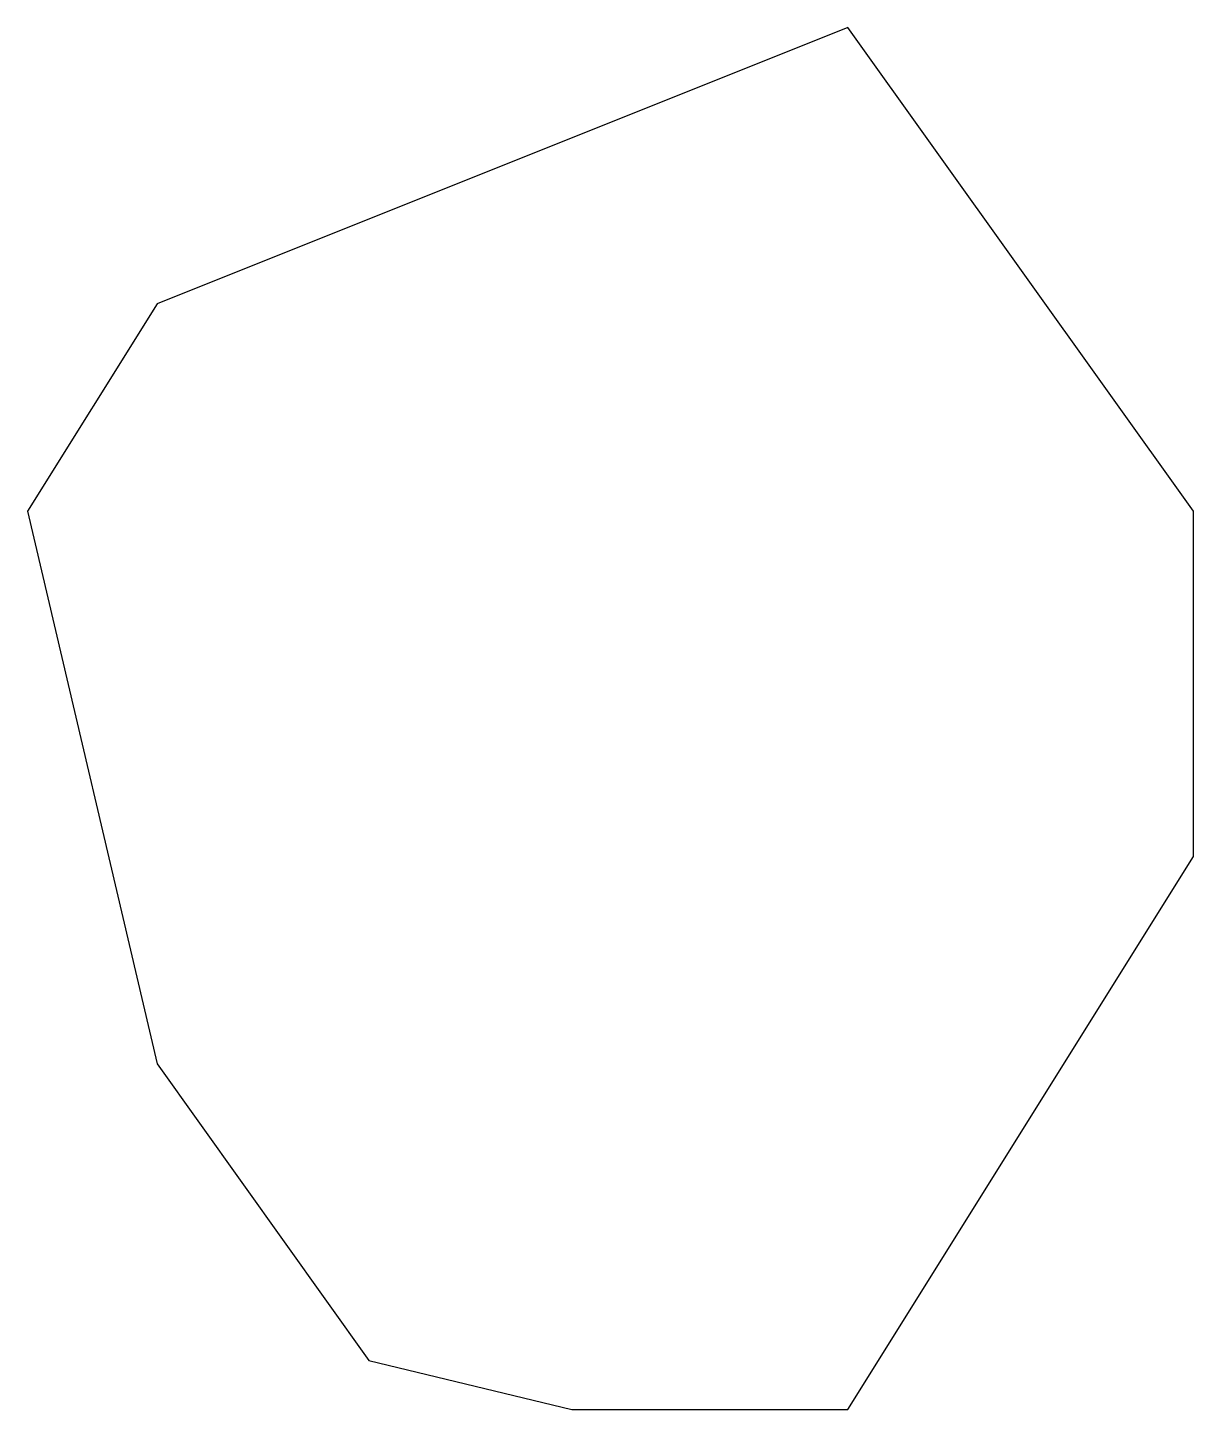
# Model space of a CAD drawing. Header units: metres. Extents: x -0.87 to 0.82, y -0.97 to 1.03.
import ezdxf

# ---------------------------------------------------------------- set-up
doc = ezdxf.new("R2010")
doc.units = ezdxf.units.M
doc.layers.get('0').update_dxf_attribs({"linetype": 'CONTINUOUS'})

msp = doc.modelspace()

# ---------------------------------------------------------------- linework, layer by layer
msp.add_lwpolyline([(-0.0841, -0.9735), (0.3159, -0.9735), (0.8159, -0.1735), (0.8159, 0.3265), (0.3159, 1.0265), (-0.6841, 0.6265), (-0.8716, 0.3265), (-0.6841, -0.4735), (-0.3775, -0.9028)], close=True)

doc.saveas('drawing.dxf')
